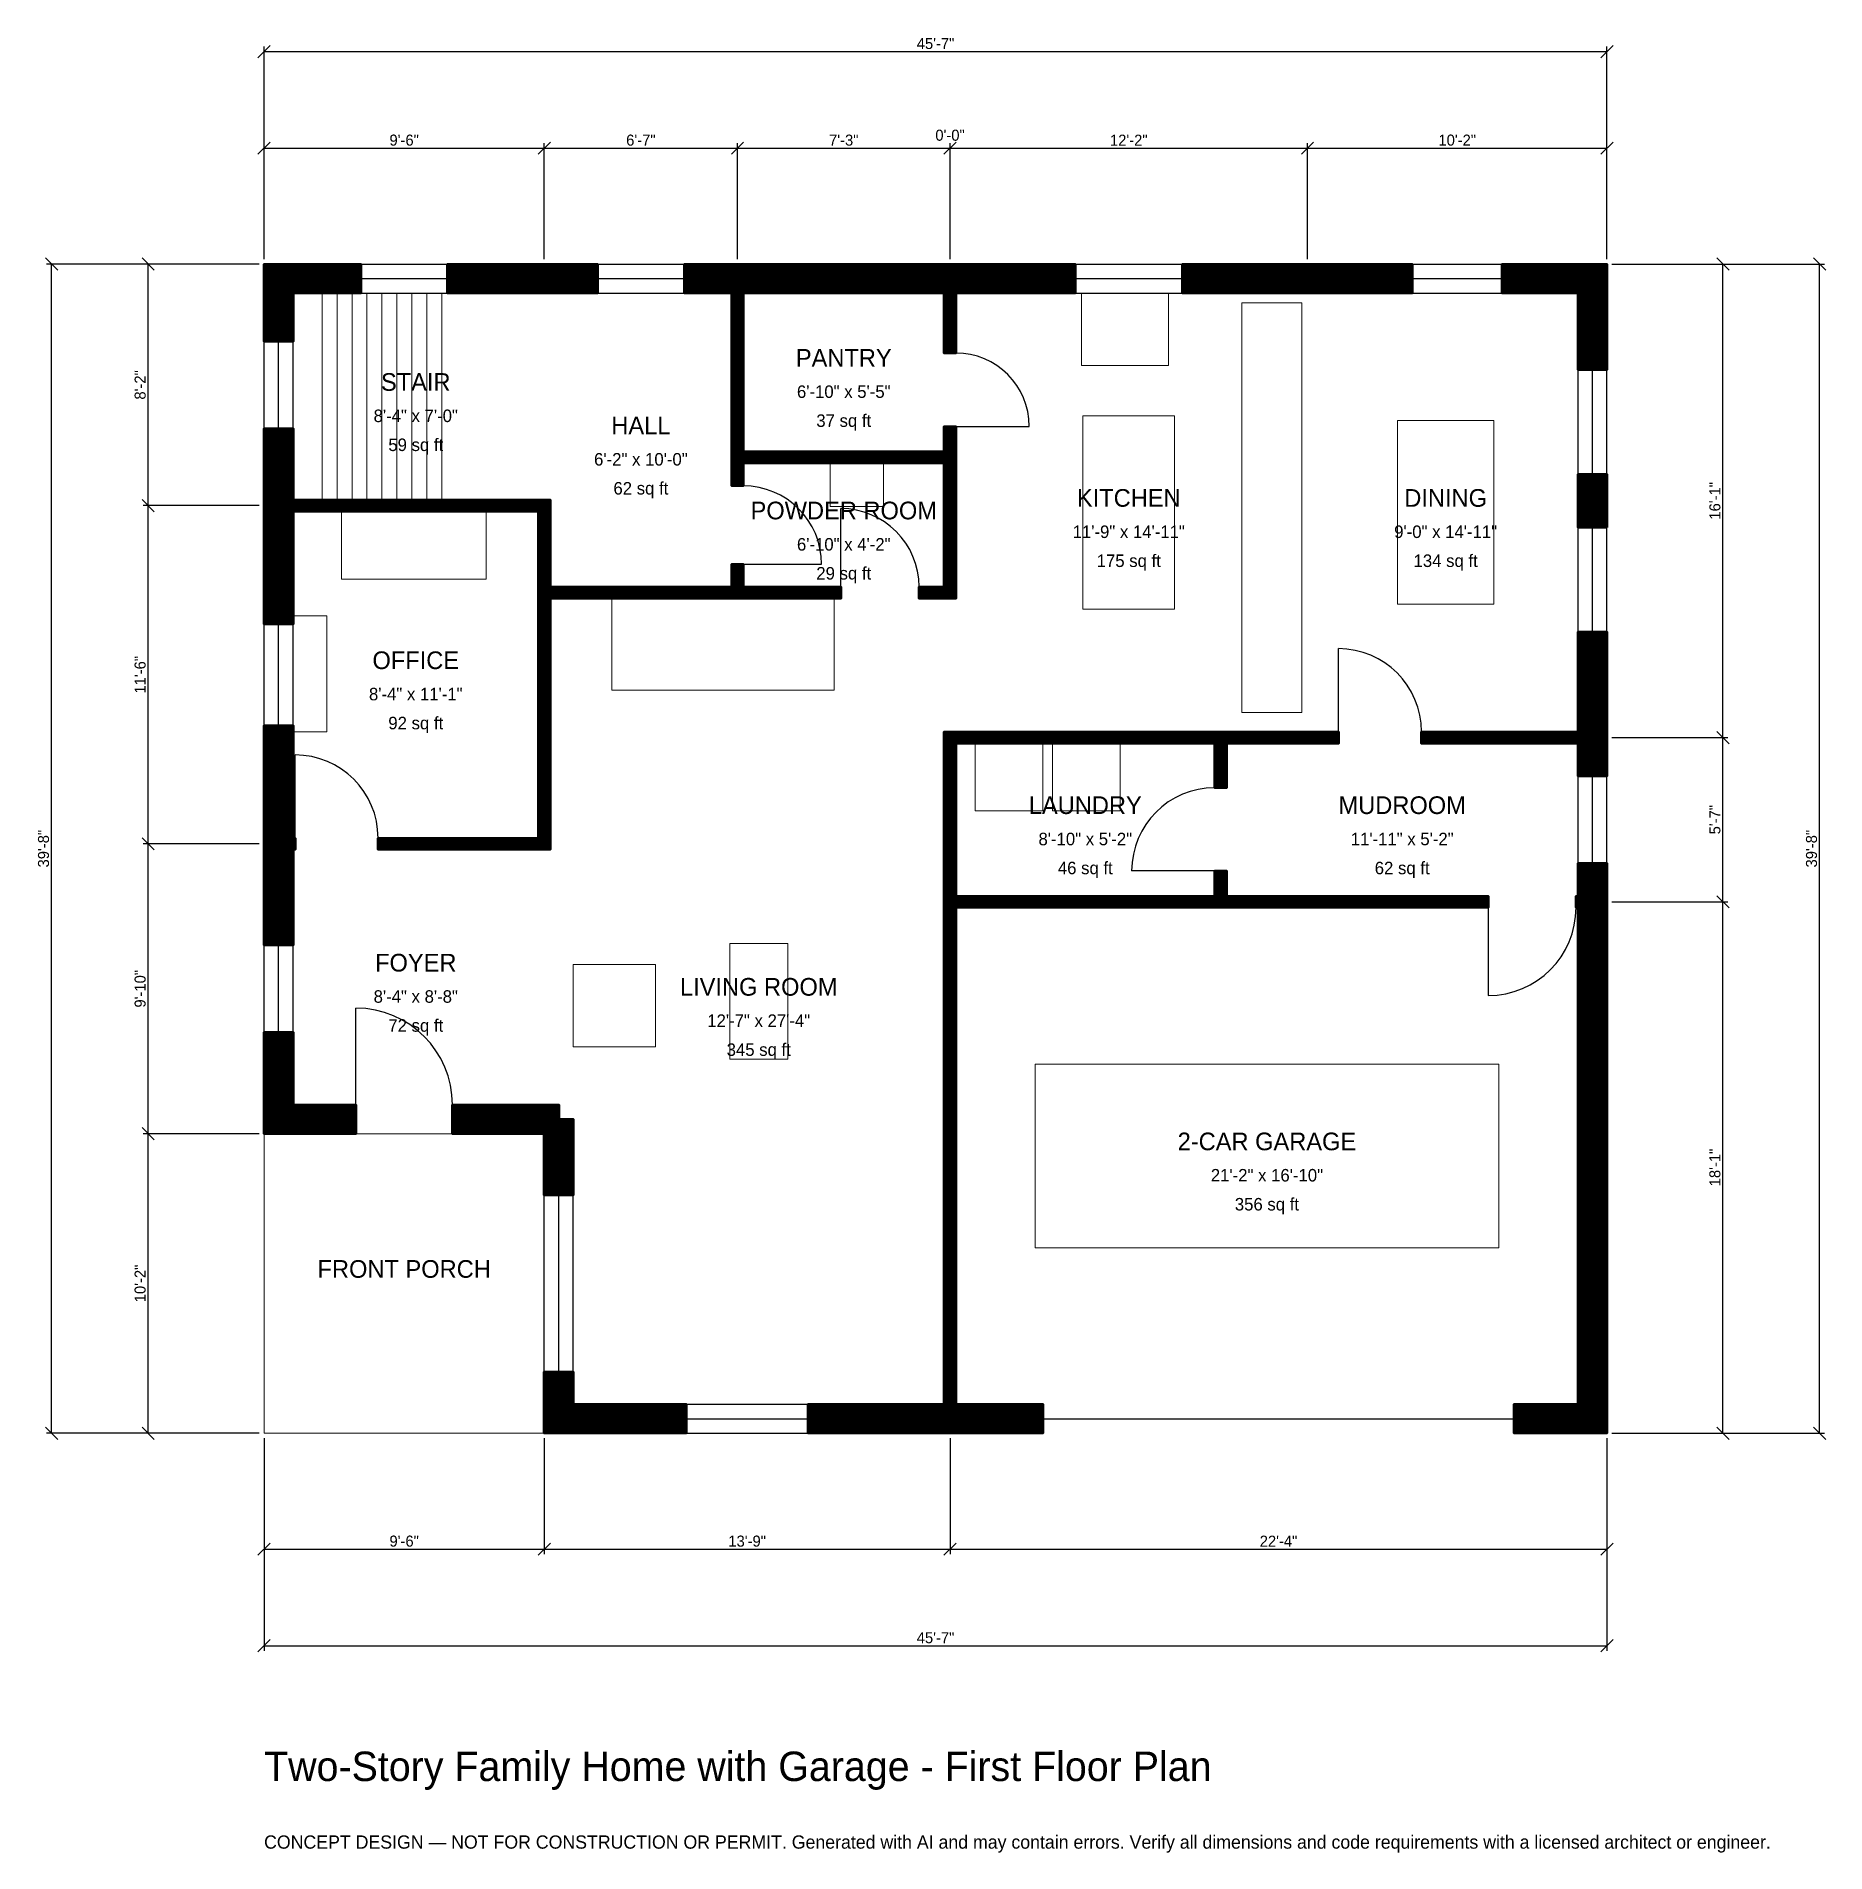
# Model space of a CAD drawing. Header units: inches. Extents: x -93 to 636, y -171 to 569.
import ezdxf
from ezdxf.enums import TextEntityAlignment as Align

# ---------------------------------------------------------------- set-up
doc = ezdxf.new("R2010")
doc.units = ezdxf.units.IN
doc.header["$MEASUREMENT"] = 0
doc.linetypes.add('DASHED', pattern=[0.6, 0.5, -0.1])
for name, color, linetype, lineweight in [('A-ANNO-DIMS', 1, 'Continuous', 13), ('A-ANNO-TEXT', 7, 'Continuous', 18), ('A-AREA-IDEN', 7, 'Continuous', 18), ('A-DOOR', 2, 'Continuous', 25), ('A-FLOR-FIXT', 9, 'Continuous', 13), ('A-FLOR-STRS', 3, 'Continuous', 18), ('A-FURN', 9, 'Continuous', 13), ('A-GLAZ', 4, 'Continuous', 25), ('A-SITE-PAVE', 8, 'Continuous', 13), ('A-WALL', 7, 'Continuous', 50), ('A-WALL-PATT', 8, 'Continuous', 13)]:
    doc.layers.add(name, color=color, linetype=linetype, lineweight=lineweight)
doc.dimstyles.new('PLAN', dxfattribs={"dimtxt": 4.5, "dimasz": 3, "dimexe": 2, "dimexo": 2, "dimgap": 1, "dimtad": 1, "dimdec": 0, "dimlunit": 4, "dimtsz": 2.5, "dimcen": 2.5, "dimclrd": 1, "dimclre": 1, "dimazin": 3, "dimtfac": 1, "dimtmove": 0, "dimatfit": 3})

msp = doc.modelspace()

# ---------------------------------------------------------------- hatches: boundary and pattern name
at = {"layer": 'A-WALL-PATT'}
h = msp.add_hatch(dxfattribs=at)
h.set_pattern_fill('ANSI31', color=8, scale=0.8)
h.paths.add_polyline_path([(114.1732, 0), (114.1732, 11.811), (114.1732, 11.811), (114.1732, 25), (125.9843, 25), (125.9843, 11.811), (172.0472, 11.811), (172.0472, 0), (125.9843, 0), (125.9843, 0), (114.1732, 0), (114.1732, 0), (114.1732, 0)])
h.paths.add_polyline_path([(114.1732, 122.0472), (76.7717, 122.0472), (76.7717, 133.8583), (120.0787, 133.8583), (120.0787, 127.9528), (125.9843, 127.9528), (125.9843, 97.0472), (114.1732, 97.0472), (114.1732, 122.0472)])
h.paths.add_polyline_path([(11.811, 122.0472), (11.811, 122.0472), (0, 122.0472), (0, 122.0472), (0, 122.0472), (0, 133.8583), (0, 133.8583), (0, 163.3858), (11.811, 163.3858), (11.811, 133.8583), (37.4016, 133.8583), (37.4016, 122.0472), (11.811, 122.0472)])
h.paths.add_polyline_path([(0, 234.252), (0, 237.7953), (0, 237.7953), (0, 242.5197), (0, 242.5197), (0, 246.063), (0, 288.3858), (11.811, 288.3858), (11.811, 246.063), (11.811, 242.5197), (12.5984, 242.5197), (12.5984, 237.7953), (11.811, 237.7953), (11.811, 234.252), (11.811, 198.8189), (0, 198.8189), (0, 234.252)])
h.paths.add_polyline_path([(0, 372.0472), (0, 375.5906), (0, 375.5906), (0, 380.315), (0, 380.315), (0, 383.8583), (0, 409.4488), (11.811, 409.4488), (11.811, 383.8583), (11.811, 380.315), (111.811, 380.315), (116.5354, 380.315), (116.5354, 375.5906), (116.5354, 344.8819), (190.5512, 344.8819), (190.5512, 354.1339), (195.2756, 354.1339), (195.2756, 344.8819), (235.0394, 344.8819), (235.0394, 340.1575), (195.2756, 340.1575), (190.5512, 340.1575), (116.5354, 340.1575), (116.5354, 242.5197), (116.5354, 237.7953), (111.811, 237.7953), (46.4567, 237.7953), (46.4567, 242.5197), (111.811, 242.5197), (111.811, 340.1575), (111.811, 344.8819), (111.811, 375.5906), (11.811, 375.5906), (11.811, 372.0472), (11.811, 329.7244), (0, 329.7244), (0, 372.0472)])
h.paths.add_polyline_path([(0, 464.5669), (0, 464.5669), (0, 476.378), (0, 476.378), (0, 476.378), (11.811, 476.378), (11.811, 476.378), (39.3701, 476.378), (39.3701, 464.5669), (11.811, 464.5669), (11.811, 444.8819), (0, 444.8819), (0, 464.5669)])
h.paths.add_polyline_path([(108.2677, 476.378), (120.0787, 476.378), (135.8268, 476.378), (135.8268, 464.5669), (120.0787, 464.5669), (108.2677, 464.5669), (74.8031, 464.5669), (74.8031, 476.378), (108.2677, 476.378)])
h.paths.add_polyline_path([(187.0079, 476.378), (190.5512, 476.378), (190.5512, 476.378), (195.2756, 476.378), (195.2756, 476.378), (198.8189, 476.378), (273.622, 476.378), (273.622, 476.378), (277.1654, 476.378), (277.1654, 476.378), (281.8898, 476.378), (281.8898, 476.378), (330.5118, 476.378), (330.5118, 464.5669), (285.4331, 464.5669), (285.4331, 464.5669), (281.8898, 464.5669), (281.8898, 440.1575), (277.1654, 440.1575), (277.1654, 464.5669), (198.8189, 464.5669), (195.2756, 464.5669), (195.2756, 400), (277.1654, 400), (277.1654, 410.2362), (281.8898, 410.2362), (281.8898, 400), (281.8898, 395.2756), (281.8898, 340.1575), (281.8898, 340.1575), (277.1654, 340.1575), (266.9291, 340.1575), (266.9291, 344.8819), (277.1654, 344.8819), (277.1654, 395.2756), (195.2756, 395.2756), (195.2756, 386.0236), (190.5512, 386.0236), (190.5512, 395.2756), (190.5512, 400), (190.5512, 464.5669), (187.0079, 464.5669), (171.2598, 464.5669), (171.2598, 476.378), (187.0079, 476.378)])
h.paths.add_polyline_path([(419.2913, 476.378), (431.1024, 476.378), (467.9134, 476.378), (467.9134, 464.5669), (431.1024, 464.5669), (419.2913, 464.5669), (374.2126, 464.5669), (374.2126, 476.378), (419.2913, 476.378)])
h.paths.add_polyline_path([(535.4331, 476.378), (535.4331, 476.378), (547.2441, 476.378), (547.2441, 476.378), (547.2441, 476.378), (547.2441, 464.5669), (547.2441, 464.5669), (547.2441, 433.3333), (535.4331, 433.3333), (535.4331, 464.5669), (504.5276, 464.5669), (504.5276, 476.378), (535.4331, 476.378)])
h.paths.add_polyline_path([(547.2441, 369.0289), (535.4331, 369.0289), (535.4331, 390.8136), (547.2441, 390.8136), (547.2441, 369.0289)])
h.paths.add_polyline_path([(547.2441, 289.3701), (547.2441, 285.8268), (547.2441, 285.8268), (547.2441, 281.1024), (547.2441, 281.1024), (547.2441, 277.5591), (547.2441, 267.7165), (535.4331, 267.7165), (535.4331, 277.5591), (535.4331, 281.1024), (471.6535, 281.1024), (471.6535, 285.8268), (535.4331, 285.8268), (535.4331, 289.3701), (535.4331, 326.5092), (547.2441, 326.5092), (547.2441, 289.3701)])
h.paths.add_polyline_path([(547.2441, 218.8976), (547.2441, 218.8976), (547.2441, 214.1732), (547.2441, 214.1732), (547.2441, 210.6299), (547.2441, 210.6299), (547.2441, 11.811), (547.2441, 11.811), (547.2441, 0), (547.2441, 0), (547.2441, 0), (535.4331, 0), (535.4331, 0), (509.4488, 0), (509.4488, 11.811), (535.4331, 11.811), (535.4331, 214.1732), (534.6457, 214.1732), (534.6457, 218.8976), (535.4331, 218.8976), (535.4331, 222.4409), (535.4331, 222.4409), (535.4331, 232.2835), (547.2441, 232.2835), (547.2441, 218.8976)])
h.paths.add_polyline_path([(285.4331, 0), (281.8898, 0), (281.8898, 0), (277.1654, 0), (277.1654, 0), (273.622, 0), (221.6535, 0), (221.6535, 11.811), (273.622, 11.811), (277.1654, 11.811), (277.1654, 214.1732), (277.1654, 218.8976), (277.1654, 281.1024), (277.1654, 285.8268), (281.8898, 285.8268), (387.4016, 285.8268), (387.4016, 285.8268), (392.126, 285.8268), (422.8346, 285.8268), (427.5591, 285.8268), (437.7953, 285.8268), (437.7953, 281.1024), (427.5591, 281.1024), (422.8346, 281.1024), (392.126, 281.1024), (392.126, 262.9921), (387.4016, 262.9921), (387.4016, 281.1024), (281.8898, 281.1024), (281.8898, 218.8976), (387.4016, 218.8976), (387.4016, 229.1339), (392.126, 229.1339), (392.126, 218.8976), (498.8189, 218.8976), (498.8189, 214.1732), (392.126, 214.1732), (387.4016, 214.1732), (387.4016, 214.1732), (281.8898, 214.1732), (281.8898, 11.811), (285.4331, 11.811), (317.3228, 11.811), (317.3228, 0), (285.4331, 0)])

# ---------------------------------------------------------------- linework, layer by layer
at = {"layer": 'A-DOOR'}
for p, q in [((281.8898, 410.2362), (311.811, 410.2362)), ((235.0394, 344.8819), (235.0394, 376.7717)), ((195.2756, 354.1339), (227.1654, 354.1339)), ((437.7953, 285.8268), (437.7953, 319.685)), ((12.5984, 242.5197), (12.5984, 276.378)), ((387.4016, 229.1339), (353.5433, 229.1339)), ((498.8189, 214.1732), (498.8189, 178.3465)), ((37.4016, 133.8583), (37.4016, 173.2283))]:
    msp.add_line(p, q, dxfattribs=at)
at = {"layer": 'A-DOOR', "linetype": 'DASHED'}
msp.add_line((317.3228, 5.9055), (509.4488, 5.9055), dxfattribs=at)
at = {"layer": 'A-DOOR'}
for centre, radius, start, end in [((281.8898, 410.2362), 29.9213, 0, 90), ((195.2756, 354.1339), 31.8898, 0, 90), ((235.0394, 344.8819), 31.8898, 0, 90), ((437.7953, 285.8268), 33.8583, 0, 90), ((12.5984, 242.5197), 33.8583, 0, 90), ((387.4016, 229.1339), 33.8583, 90, 180), ((498.8189, 214.1732), 35.8268, 270, 360), ((37.4016, 133.8583), 39.3701, 0, 90)]:
    msp.add_arc(centre, radius, start, end, dxfattribs=at)
at = {"layer": 'A-FLOR-FIXT'}
for points in [[(398.4252, 293.7008), (422.8346, 293.7008), (422.8346, 460.6299), (398.4252, 460.6299)], [(333.6614, 335.8268), (371.063, 335.8268), (371.063, 414.5669), (333.6614, 414.5669)], [(230.7087, 377.5591), (252.3622, 377.5591), (252.3622, 395.2756), (230.7087, 395.2756)]]:
    msp.add_lwpolyline(points, close=True, dxfattribs=at)
at = {"layer": 'A-FLOR-STRS'}
for p, q in [((23.622, 380.315), (23.622, 464.5669)), ((29.7244, 380.315), (29.7244, 464.5669)), ((35.8268, 380.315), (35.8268, 464.5669)), ((41.9291, 380.315), (41.9291, 464.5669)), ((48.0315, 380.315), (48.0315, 464.5669)), ((54.1339, 380.315), (54.1339, 464.5669)), ((60.2362, 380.315), (60.2362, 464.5669)), ((66.3386, 380.315), (66.3386, 464.5669)), ((72.4409, 380.315), (72.4409, 464.5669))]:
    msp.add_line(p, q, dxfattribs=at)
at = {"layer": 'A-FURN'}
for points in [[(333.0709, 435.0394), (368.5039, 435.0394), (368.5039, 464.5669), (333.0709, 464.5669)], [(461.811, 337.7953), (501.1811, 337.7953), (501.1811, 412.5984), (461.811, 412.5984)], [(31.4961, 348.0315), (90.5512, 348.0315), (90.5512, 375.5906), (31.4961, 375.5906)], [(11.811, 285.8268), (25.5906, 285.8268), (25.5906, 333.0709), (11.811, 333.0709)], [(141.7323, 302.7559), (232.2835, 302.7559), (232.2835, 340.1575), (141.7323, 340.1575)], [(289.7638, 253.5433), (317.3228, 253.5433), (317.3228, 281.1024), (289.7638, 281.1024)], [(321.2598, 253.5433), (348.8189, 253.5433), (348.8189, 281.1024), (321.2598, 281.1024)], [(189.7638, 152.3622), (213.3858, 152.3622), (213.3858, 199.6063), (189.7638, 199.6063)], [(125.9843, 157.4803), (159.4488, 157.4803), (159.4488, 190.9449), (125.9843, 190.9449)], [(314.1732, 75.5906), (503.1496, 75.5906), (503.1496, 150.3937), (314.1732, 150.3937)]]:
    msp.add_lwpolyline(points, close=True, dxfattribs=at)
at = {"layer": 'A-GLAZ'}
for p, q in [((39.3701, 476.378), (74.8031, 476.378)), ((135.8268, 476.378), (171.2598, 476.378)), ((330.5118, 476.378), (374.2126, 476.378)), ((467.9134, 476.378), (504.5276, 476.378)), ((39.3701, 470.4724), (74.8031, 470.4724)), ((135.8268, 470.4724), (171.2598, 470.4724)), ((330.5118, 470.4724), (374.2126, 470.4724)), ((467.9134, 470.4724), (504.5276, 470.4724)), ((39.3701, 464.5669), (74.8031, 464.5669)), ((135.8268, 464.5669), (171.2598, 464.5669)), ((330.5118, 464.5669), (374.2126, 464.5669)), ((467.9134, 464.5669), (504.5276, 464.5669)), ((0, 409.4488), (0, 444.8819)), ((5.9055, 409.4488), (5.9055, 444.8819)), ((11.811, 409.4488), (11.811, 444.8819)), ((535.4331, 390.8136), (535.4331, 433.3333)), ((541.3386, 390.8136), (541.3386, 433.3333)), ((547.2441, 390.8136), (547.2441, 433.3333)), ((535.4331, 326.5092), (535.4331, 369.0289)), ((541.3386, 326.5092), (541.3386, 369.0289)), ((547.2441, 326.5092), (547.2441, 369.0289)), ((0, 288.3858), (0, 329.7244)), ((5.9055, 288.3858), (5.9055, 329.7244)), ((11.811, 288.3858), (11.811, 329.7244)), ((535.4331, 232.2835), (535.4331, 267.7165)), ((541.3386, 232.2835), (541.3386, 267.7165)), ((547.2441, 232.2835), (547.2441, 267.7165)), ((0, 163.3858), (0, 198.8189)), ((5.9055, 163.3858), (5.9055, 198.8189)), ((11.811, 163.3858), (11.811, 198.8189)), ((114.1732, 25), (114.1732, 97.0472)), ((120.0787, 25), (120.0787, 97.0472)), ((125.9843, 25), (125.9843, 97.0472)), ((172.0472, 11.811), (221.6535, 11.811)), ((172.0472, 5.9055), (221.6535, 5.9055)), ((172.0472, 0), (221.6535, 0))]:
    msp.add_line(p, q, dxfattribs=at)
at = {"layer": 'A-SITE-PAVE', "linetype": 'DASHED'}
msp.add_lwpolyline([(0, 0), (114.1732, 0), (114.1732, 122.0472), (0, 122.0472)], close=True, dxfattribs=at)
at = {"layer": 'A-WALL'}
for points in [[(0, 464.5669), (0, 464.5669), (0, 476.378), (0, 476.378), (0, 476.378), (11.811, 476.378), (11.811, 476.378), (39.3701, 476.378), (39.3701, 464.5669), (11.811, 464.5669), (11.811, 444.8819), (0, 444.8819), (0, 464.5669)], [(108.2677, 476.378), (120.0787, 476.378), (135.8268, 476.378), (135.8268, 464.5669), (120.0787, 464.5669), (108.2677, 464.5669), (74.8031, 464.5669), (74.8031, 476.378), (108.2677, 476.378)], [(187.0079, 476.378), (190.5512, 476.378), (190.5512, 476.378), (195.2756, 476.378), (195.2756, 476.378), (198.8189, 476.378), (273.622, 476.378), (273.622, 476.378), (277.1654, 476.378), (277.1654, 476.378), (281.8898, 476.378), (281.8898, 476.378), (330.5118, 476.378), (330.5118, 464.5669), (285.4331, 464.5669), (285.4331, 464.5669), (281.8898, 464.5669), (281.8898, 440.1575), (277.1654, 440.1575), (277.1654, 464.5669), (198.8189, 464.5669), (195.2756, 464.5669), (195.2756, 400), (277.1654, 400), (277.1654, 410.2362), (281.8898, 410.2362), (281.8898, 400), (281.8898, 395.2756), (281.8898, 340.1575), (281.8898, 340.1575), (277.1654, 340.1575), (266.9291, 340.1575), (266.9291, 344.8819), (277.1654, 344.8819), (277.1654, 395.2756), (195.2756, 395.2756), (195.2756, 386.0236), (190.5512, 386.0236), (190.5512, 395.2756), (190.5512, 400), (190.5512, 464.5669), (187.0079, 464.5669), (171.2598, 464.5669), (171.2598, 476.378), (187.0079, 476.378)], [(419.2913, 476.378), (431.1024, 476.378), (467.9134, 476.378), (467.9134, 464.5669), (431.1024, 464.5669), (419.2913, 464.5669), (374.2126, 464.5669), (374.2126, 476.378), (419.2913, 476.378)], [(535.4331, 476.378), (535.4331, 476.378), (547.2441, 476.378), (547.2441, 476.378), (547.2441, 476.378), (547.2441, 464.5669), (547.2441, 464.5669), (547.2441, 433.3333), (535.4331, 433.3333), (535.4331, 464.5669), (504.5276, 464.5669), (504.5276, 476.378), (535.4331, 476.378)], [(0, 372.0472), (0, 375.5906), (0, 375.5906), (0, 380.315), (0, 380.315), (0, 383.8583), (0, 409.4488), (11.811, 409.4488), (11.811, 383.8583), (11.811, 380.315), (111.811, 380.315), (116.5354, 380.315), (116.5354, 375.5906), (116.5354, 344.8819), (190.5512, 344.8819), (190.5512, 354.1339), (195.2756, 354.1339), (195.2756, 344.8819), (235.0394, 344.8819), (235.0394, 340.1575), (195.2756, 340.1575), (190.5512, 340.1575), (116.5354, 340.1575), (116.5354, 242.5197), (116.5354, 237.7953), (111.811, 237.7953), (46.4567, 237.7953), (46.4567, 242.5197), (111.811, 242.5197), (111.811, 340.1575), (111.811, 344.8819), (111.811, 375.5906), (11.811, 375.5906), (11.811, 372.0472), (11.811, 329.7244), (0, 329.7244), (0, 372.0472)], [(547.2441, 369.0289), (535.4331, 369.0289), (535.4331, 390.8136), (547.2441, 390.8136), (547.2441, 369.0289)], [(547.2441, 289.3701), (547.2441, 285.8268), (547.2441, 285.8268), (547.2441, 281.1024), (547.2441, 281.1024), (547.2441, 277.5591), (547.2441, 267.7165), (535.4331, 267.7165), (535.4331, 277.5591), (535.4331, 281.1024), (471.6535, 281.1024), (471.6535, 285.8268), (535.4331, 285.8268), (535.4331, 289.3701), (535.4331, 326.5092), (547.2441, 326.5092), (547.2441, 289.3701)], [(0, 234.252), (0, 237.7953), (0, 237.7953), (0, 242.5197), (0, 242.5197), (0, 246.063), (0, 288.3858), (11.811, 288.3858), (11.811, 246.063), (11.811, 242.5197), (12.5984, 242.5197), (12.5984, 237.7953), (11.811, 237.7953), (11.811, 234.252), (11.811, 198.8189), (0, 198.8189), (0, 234.252)], [(285.4331, 0), (281.8898, 0), (281.8898, 0), (277.1654, 0), (277.1654, 0), (273.622, 0), (221.6535, 0), (221.6535, 11.811), (273.622, 11.811), (277.1654, 11.811), (277.1654, 214.1732), (277.1654, 218.8976), (277.1654, 281.1024), (277.1654, 285.8268), (281.8898, 285.8268), (387.4016, 285.8268), (387.4016, 285.8268), (392.126, 285.8268), (422.8346, 285.8268), (427.5591, 285.8268), (437.7953, 285.8268), (437.7953, 281.1024), (427.5591, 281.1024), (422.8346, 281.1024), (392.126, 281.1024), (392.126, 262.9921), (387.4016, 262.9921), (387.4016, 281.1024), (281.8898, 281.1024), (281.8898, 218.8976), (387.4016, 218.8976), (387.4016, 229.1339), (392.126, 229.1339), (392.126, 218.8976), (498.8189, 218.8976), (498.8189, 214.1732), (392.126, 214.1732), (387.4016, 214.1732), (387.4016, 214.1732), (281.8898, 214.1732), (281.8898, 11.811), (285.4331, 11.811), (317.3228, 11.811), (317.3228, 0), (285.4331, 0)], [(547.2441, 218.8976), (547.2441, 218.8976), (547.2441, 214.1732), (547.2441, 214.1732), (547.2441, 210.6299), (547.2441, 210.6299), (547.2441, 11.811), (547.2441, 11.811), (547.2441, 0), (547.2441, 0), (547.2441, 0), (535.4331, 0), (535.4331, 0), (509.4488, 0), (509.4488, 11.811), (535.4331, 11.811), (535.4331, 214.1732), (534.6457, 214.1732), (534.6457, 218.8976), (535.4331, 218.8976), (535.4331, 222.4409), (535.4331, 222.4409), (535.4331, 232.2835), (547.2441, 232.2835), (547.2441, 218.8976)], [(11.811, 122.0472), (11.811, 122.0472), (0, 122.0472), (0, 122.0472), (0, 122.0472), (0, 133.8583), (0, 133.8583), (0, 163.3858), (11.811, 163.3858), (11.811, 133.8583), (37.4016, 133.8583), (37.4016, 122.0472), (11.811, 122.0472)], [(114.1732, 122.0472), (76.7717, 122.0472), (76.7717, 133.8583), (120.0787, 133.8583), (120.0787, 127.9528), (125.9843, 127.9528), (125.9843, 97.0472), (114.1732, 97.0472), (114.1732, 122.0472)], [(114.1732, 0), (114.1732, 11.811), (114.1732, 11.811), (114.1732, 25), (125.9843, 25), (125.9843, 11.811), (172.0472, 11.811), (172.0472, 0), (125.9843, 0), (125.9843, 0), (114.1732, 0), (114.1732, 0), (114.1732, 0)]]:
    msp.add_lwpolyline(points, close=True, dxfattribs=at)

# ---------------------------------------------------------------- texts
at = {"layer": 'A-ANNO-TEXT'}
for s, height, p in [('Two-Story Family Home with Garage - First Floor Plan', 12, (0, -141.7323)), ('CONCEPT DESIGN — NOT FOR CONSTRUCTION OR PERMIT. Generated with AI and may contain errors. Verify all dimensions and code requirements with a licensed architect or engineer.', 5.4, (0, -169.2913))]:
    msp.add_text(s, height=height, dxfattribs=at).set_placement(p)
at = {"layer": 'A-AREA-IDEN'}
for s, height, p in [('PANTRY', 7.2, (236.2205, 438.189)), ('STAIR', 7.2, (61.811, 428.3465)), ('6\'-10" x 5\'-5"', 5.1, (236.2205, 424.4094)), ('8\'-4" x 7\'-0"', 5.1, (61.811, 414.5669)), ('37 sq ft', 5.1, (236.2205, 412.5984)), ('HALL', 7.2, (153.5433, 410.6299)), ('59 sq ft', 5.1, (61.811, 402.7559)), ('6\'-2" x 10\'-0"', 5.1, (153.5433, 396.8504)), ('62 sq ft', 5.1, (153.5433, 385.0394)), ('POWDER ROOM', 7.2, (236.2205, 375.9843)), ('KITCHEN', 7.2, (352.3622, 381.1024)), ('DINING', 7.2, (481.4961, 381.1024)), ('6\'-10" x 4\'-2"', 5.1, (236.2205, 362.2047)), ('11\'-9" x 14\'-11"', 5.1, (352.3622, 367.3228)), ('9\'-0" x 14\'-11"', 5.1, (481.4961, 367.3228)), ('175 sq ft', 5.1, (352.3622, 355.5118)), ('134 sq ft', 5.1, (481.4961, 355.5118)), ('29 sq ft', 5.1, (236.2205, 350.3937)), ('OFFICE', 7.2, (61.811, 314.9606)), ('8\'-4" x 11\'-1"', 5.1, (61.811, 301.1811)), ('92 sq ft', 5.1, (61.811, 289.3701)), ('LAUNDRY', 7.2, (334.6457, 255.9055)), ('MUDROOM', 7.2, (463.7795, 255.9055)), ('8\'-10" x 5\'-2"', 5.1, (334.6457, 242.126)), ('11\'-11" x 5\'-2"', 5.1, (463.7795, 242.126)), ('46 sq ft', 5.1, (334.6457, 230.315)), ('62 sq ft', 5.1, (463.7795, 230.315)), ('FOYER', 7.2, (61.811, 191.7323)), ('LIVING ROOM', 7.2, (201.5748, 181.8898)), ('8\'-4" x 8\'-8"', 5.1, (61.811, 177.9528)), ('12\'-7" x 27\'-4"', 5.1, (201.5748, 168.1102)), ('72 sq ft', 5.1, (61.811, 166.1417)), ('345 sq ft', 5.1, (201.5748, 156.2992)), ('2-CAR GARAGE', 7.2, (408.6614, 118.8976)), ('21\'-2" x 16\'-10"', 5.1, (408.6614, 105.1181)), ('356 sq ft', 5.1, (408.6614, 93.3071)), ('FRONT PORCH', 7.2, (57.0866, 66.9291))]:
    msp.add_text(s, height=height, dxfattribs=at).set_placement(p, align=Align.MIDDLE_CENTER)

# ---------------------------------------------------------------- dimensions: what is measured, and where the dimension line sits
at = {"layer": 'A-ANNO-DIMS'}
for base, p1, p2, text in [((0, 562.9921), (0, 476.378), (547.2441, 476.378), '45\'-7"'), ((0, 523.622), (0, 476.378), (114.1732, 476.378), '9\'-6"'), ((114.1732, 523.622), (114.1732, 476.378), (192.9134, 476.378), '6\'-7"'), ((192.9134, 523.622), (192.9134, 476.378), (279.5276, 476.378), '7\'-3"'), ((279.5276, 523.622), (279.5276, 476.378), (279.5276, 476.378), '0\'-0"'), ((279.5276, 523.622), (279.5276, 476.378), (425.1968, 476.378), '12\'-2"'), ((425.1968, 523.622), (425.1968, 476.378), (547.2441, 476.378), '10\'-2"'), ((0, -47.2441), (0, 0), (114.1732, 0), '9\'-6"'), ((0, -86.6142), (0, 0), (547.2441, 0), '45\'-7"'), ((114.1732, -47.2441), (114.1732, 0), (279.5276, 0), '13\'-9"'), ((279.5276, -47.2441), (279.5276, 0), (547.2441, 0), '22\'-4"')]:
    msp.add_linear_dim(base=base, p1=p1, p2=p2, text=text, dimstyle='PLAN', dxfattribs=at).render()
for base, p1, p2, text in [((-86.6142, 0), (0, 0), (0, 476.378), '39\'-8"'), ((-47.2441, 377.9528), (0, 377.9528), (0, 476.378), '8\'-2"'), ((594.4882, 283.4646), (547.2441, 283.4646), (547.2441, 476.378), '16\'-1"'), ((633.8583, 0), (547.2441, 0), (547.2441, 476.378), '39\'-8"'), ((-47.2441, 240.1575), (0, 240.1575), (0, 377.9528), '11\'-6"'), ((594.4882, 216.5354), (547.2441, 216.5354), (547.2441, 283.4646), '5\'-7"'), ((-47.2441, 122.0472), (0, 122.0472), (0, 240.1575), '9\'-10"'), ((594.4882, 0), (547.2441, 0), (547.2441, 216.5354), '18\'-1"'), ((-47.2441, 0), (0, 0), (0, 122.0472), '10\'-2"')]:
    msp.add_linear_dim(base=base, p1=p1, p2=p2, angle=90, text=text, dimstyle='PLAN', dxfattribs=at).render()

doc.saveas('drawing.dxf')
